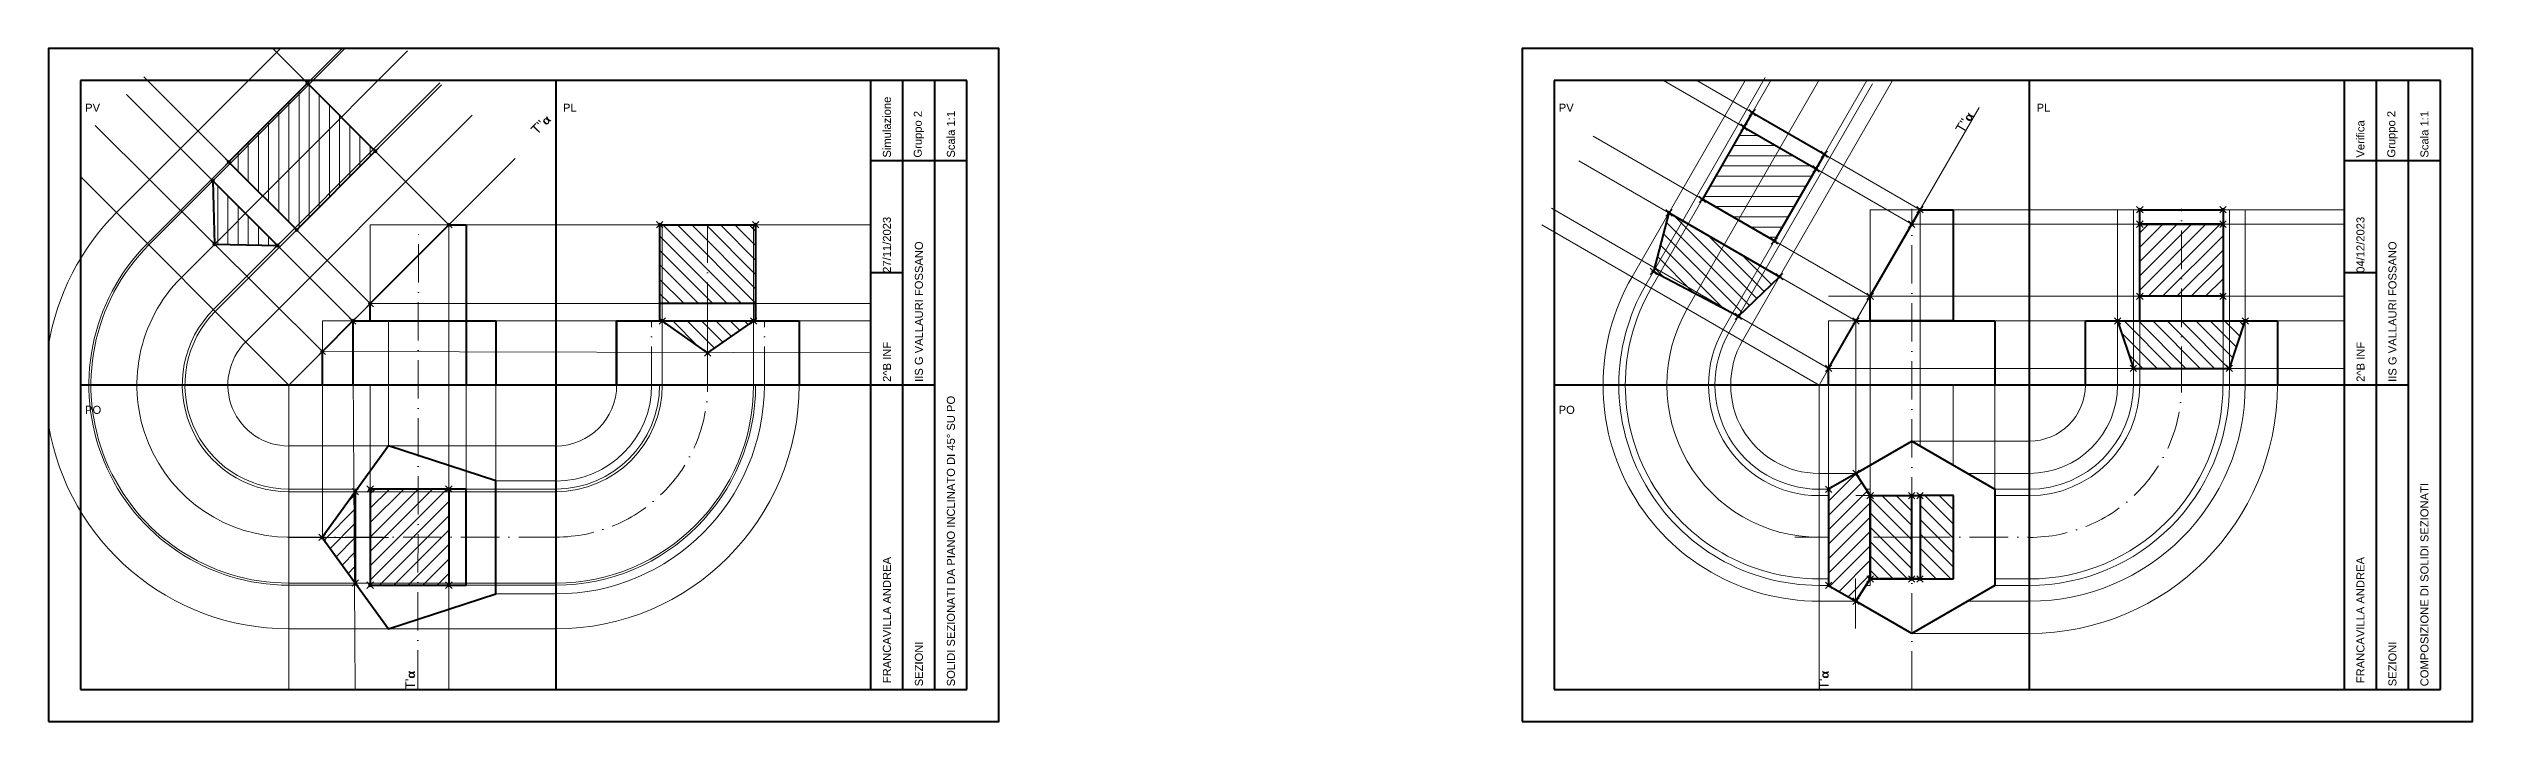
# Model space of a CAD drawing. Header units: millimetres. Extents: x -27341 to -22638, y -17500 to -16444.
# Drawn here: x -23395 to -22638, y -16680 to -16470 of the extents above; entities that cross this region are included whole.
import ezdxf

# ---------------------------------------------------------------- set-up
doc = ezdxf.new("R2010")
doc.units = ezdxf.units.MM
doc.header["$PDMODE"] = 35
doc.linetypes.add('ACAD_ISO10W100', pattern=[18, 12, -3, 0, -3])
for name, color, linetype, lineweight in [('Linea assi', 7, 'ACAD_ISO10W100', 13), ('Linea Campitura', 7, 'Continuous', 13), ('Linea Costruzione 1', 6, 'Continuous', 13), ('Linea Costruzione 2', 104, 'Continuous', 13), ('Linea Costruzione 3', 20, 'Continuous', 13), ('Linea Fine', 7, 'Continuous', 20), ('Linea Grossa', 7, 'Continuous', 40)]:
    doc.layers.add(name, color=color, linetype=linetype, lineweight=lineweight)
doc.styles.get("Standard").update_dxf_attribs({"font": 'arial.ttf'})

msp = doc.modelspace()

# ---------------------------------------------------------------- hatches: boundary and pattern name
at = {"layer": 'Linea Campitura'}
h = msp.add_hatch(dxfattribs=at)
h.set_pattern_fill('ANSI31', color=256, angle=225)
h.paths.add_polyline_path([(-23293.35, -16502.22), (-23314.57, -16481.01), (-23339.14, -16505.57), (-23338.68, -16506.02), (-23317.92, -16526.79)])
h.paths.add_polyline_path([(-23344.12, -16511.46), (-23343.71, -16531.36), (-23323.94, -16531.63)])
h = msp.add_hatch(dxfattribs=at)
h.set_pattern_fill('ANSI31', color=256, angle=135)
h.paths.add_polyline_path([(-22843.16, -16507.72), (-22865.67, -16494.72), (-22878.66, -16517.22), (-22856.15, -16530.22)])
h = msp.add_hatch(dxfattribs=at)
h.set_pattern_fill('ANSI31', color=256, angle=90)
h.paths.add_polyline_path([(-23174.51, -16525.18), (-23203.68, -16525.18), (-23204.51, -16525.18), (-23204.51, -16549.75), (-23203.68, -16549.75), (-23174.51, -16549.75)])
h.paths.add_polyline_path([(-23175.15, -16555.18), (-23203.68, -16555.18), (-23189.51, -16565.18)])
h = msp.add_hatch(dxfattribs=at)
h.set_pattern_fill('ANSI31', color=256, angle=90)
h.paths.add_polyline_path([(-22889.11, -16521.44), (-22893.96, -16539.72), (-22867.41, -16553.72), (-22854.58, -16541.38)])
h = msp.add_hatch(dxfattribs=at)
h.set_pattern_fill('ANSI31', color=256)
h.paths.add_polyline_path([(-22715.98, -16524.98), (-22741.98, -16524.98), (-22741.98, -16547.48), (-22715.98, -16547.48)])
h = msp.add_hatch(dxfattribs=at)
h.set_pattern_fill('ANSI31', color=256, angle=90)
h.paths.add_polyline_path([(-22709.05, -16555.18), (-22715.98, -16555.18), (-22741.98, -16555.18), (-22748.92, -16555.18), (-22743.98, -16569.98), (-22713.98, -16569.98)])
h = msp.add_hatch(dxfattribs=at)
h.set_pattern_fill('ANSI31', color=256)
h.paths.add_polyline_path([(-22826.25, -16609.7), (-22830.68, -16602.78), (-22839.23, -16607.71), (-22839.23, -16637.71), (-22830.68, -16642.65), (-22826.25, -16635.71)])
h = msp.add_hatch(dxfattribs=at)
h.set_pattern_fill('ANSI31', color=256)
h.paths.add_polyline_path([(-23299.6, -16608.48), (-23309.96, -16622.75), (-23299.6, -16637.01)])
h.paths.add_polyline_path([(-23270.39, -16607.65), (-23294.96, -16607.65), (-23294.96, -16637.65), (-23270.39, -16637.65)])
h = msp.add_hatch(dxfattribs=at)
h.set_pattern_fill('ANSI31', color=256, angle=90)
h.paths.add_polyline_path([(-22813.25, -16609.71), (-22826.25, -16609.71), (-22826.25, -16635.71), (-22813.25, -16635.71)])
h.paths.add_polyline_path([(-22800.25, -16609.71), (-22810.64, -16609.71), (-22810.64, -16635.71), (-22800.25, -16635.71)])

# ---------------------------------------------------------------- linework, layer by layer
at = {"layer": 'Linea assi'}
for p, q in [((-22813.25, -16670.25), (-22813.25, -16520.18)), ((-22728.95, -16575.18), (-22728.95, -16520.18)), ((-23280.07, -16669.89), (-23279.88, -16525.16)), ((-23189.51, -16555.18), (-23189.51, -16525.18)), ((-23207, -16575.18), (-23207, -16555.18)), ((-23171.78, -16575.18), (-23171.78, -16555.18)), ((-23320.88, -16622.65), (-23236.98, -16622.65)), ((-22839.23, -16622.71), (-22849.8, -16622.71)), ((-22813.25, -16622.71), (-22826.25, -16622.71)), ((-22813.25, -16622.71), (-22776.52, -16622.71))]:
    msp.add_line(p, q, dxfattribs=at)
for centre, radius in [((-23236.98, -16575.18), 47.47), ((-22776.52, -16575.18), 47.57)]:
    msp.add_arc(centre, radius, 270, 0, dxfattribs=at)
at = {"layer": 'Linea Costruzione 1'}
for p, q in [((-23264.96, -16525.18), (-23204.51, -16525.18)), ((-23174.51, -16525.18), (-23138.48, -16525.18)), ((-22800.26, -16520.47), (-22678.02, -16520.47)), ((-23236.98, -16555.18), (-23255.69, -16555.18)), ((-23236.98, -16555.18), (-23217.95, -16555.18)), ((-23160.88, -16555.18), (-23138.48, -16555.18)), ((-22839.23, -16555.18), (-22678.02, -16555.18)), ((-23309.89, -16622.65), (-23309.89, -16575.18)), ((-23294.96, -16607.65), (-23294.96, -16575.18)), ((-23289.23, -16594.21), (-23289.23, -16575.18)), ((-23264.96, -16607.65), (-23264.96, -16575.18)), ((-23255.69, -16605.11), (-23255.69, -16575.18)), ((-22839.23, -16607.71), (-22839.23, -16575.18)), ((-22826.24, -16600.21), (-22826.24, -16575.18)), ((-22800.26, -16600.21), (-22800.26, -16575.18)), ((-22787.27, -16607.71), (-22787.27, -16575.18)), ((-23289.23, -16594.21), (-23236.98, -16594.21)), ((-22813.25, -16592.71), (-22776.52, -16592.71)), ((-23264.96, -16607.65), (-23236.98, -16607.65)), ((-23255.69, -16605.11), (-23236.98, -16605.11)), ((-22787.27, -16607.71), (-22776.52, -16607.71)), ((-22787.27, -16609.71), (-22776.52, -16609.71)), ((-23264.96, -16637.65), (-23236.98, -16637.65)), ((-23255.69, -16640.38), (-23236.98, -16640.38)), ((-22787.27, -16635.71), (-22776.52, -16635.71)), ((-22787.27, -16637.71), (-22776.52, -16637.71)), ((-23289.23, -16651.28), (-23236.98, -16651.28)), ((-22813.25, -16652.71), (-22776.52, -16652.71))]:
    msp.add_line(p, q, dxfattribs=at)
for centre, radius in [((-23236.98, -16575.18), 19.04), ((-23236.98, -16575.18), 29.98), ((-23236.98, -16575.18), 32.47), ((-23236.98, -16575.18), 62.47), ((-23236.98, -16575.18), 65.2), ((-23236.98, -16575.18), 76.1), ((-22776.52, -16575.18), 17.53), ((-22776.52, -16575.18), 32.53), ((-22776.52, -16575.18), 34.53), ((-22776.52, -16575.18), 60.53), ((-22776.52, -16575.18), 62.53), ((-22776.52, -16575.18), 77.53)]:
    msp.add_arc(centre, radius, 270, 0, dxfattribs=at)
at = {"layer": 'Linea Costruzione 2'}
for p, q in [((-23270.39, -16525.18), (-23270.39, -16670.18)), ((-23203.68, -16575.18), (-23203.68, -16525.18)), ((-23175.15, -16575.18), (-23175.15, -16525.18)), ((-22813.25, -16524.98), (-22678.02, -16524.98)), ((-22810.64, -16520.47), (-22810.64, -16594.22)), ((-22748.92, -16575.18), (-22748.92, -16520.47)), ((-22743.98, -16575.18), (-22743.98, -16520.47)), ((-22741.98, -16575.18), (-22741.98, -16520.47)), ((-22715.98, -16575.18), (-22715.98, -16520.47)), ((-22713.98, -16575.18), (-22713.98, -16520.47)), ((-22709.05, -16575.18), (-22709.05, -16520.47)), ((-23294.96, -16549.75), (-23138.48, -16549.75)), ((-22839.23, -16547.48), (-22678.02, -16547.48)), ((-22826.24, -16547.48), (-22826.24, -16575.18)), ((-23300.39, -16555.18), (-23299.6, -16670.18)), ((-22839.23, -16555.18), (-22678.02, -16555.18)), ((-22830.68, -16555.18), (-22830.77, -16602.99)), ((-23309.89, -16564.68), (-23138.48, -16565.18)), ((-22839.23, -16569.98), (-22678.02, -16569.98)), ((-22839.23, -16569.98), (-22839.23, -16575.18)), ((-22826.24, -16600.21), (-22826.24, -16637.71)), ((-22795.82, -16602.78), (-22776.52, -16602.78)), ((-23299.6, -16608.48), (-23236.98, -16608.48)), ((-22839.23, -16607.71), (-22839.23, -16609.71)), ((-22830.68, -16609.71), (-22800.25, -16609.71)), ((-22827.52, -16607.71), (-22826.24, -16607.71)), ((-22813.25, -16609.71), (-22813.25, -16635.71)), ((-22810.64, -16609.71), (-22810.64, -16635.71)), ((-22787.27, -16607.71), (-22776.52, -16607.71)), ((-22787.27, -16609.71), (-22776.52, -16609.71)), ((-23299.6, -16637.01), (-23236.98, -16637.01)), ((-22839.23, -16635.71), (-22839.23, -16637.71)), ((-22830.84, -16635.71), (-22830.87, -16651.19)), ((-22827.53, -16637.71), (-22826.24, -16637.71)), ((-22826.25, -16635.71), (-22800.25, -16635.71)), ((-22787.27, -16635.71), (-22776.52, -16635.71)), ((-22787.27, -16637.71), (-22776.52, -16637.71)), ((-22795.82, -16642.65), (-22776.52, -16642.65))]:
    msp.add_line(p, q, dxfattribs=at)
for centre, radius in [((-23236.98, -16575.18), 33.3), ((-23236.98, -16575.18), 61.83), ((-22776.52, -16575.18), 27.6), ((-22776.52, -16575.18), 67.47)]:
    msp.add_arc(centre, radius, 270, 0, dxfattribs=at)
for p in [(-22810.64, -16520.47), (-22741.98, -16520.47), (-22715.98, -16520.47), (-23270.39, -16525.18), (-23204.51, -16525.18), (-23174.51, -16525.18), (-22813.25, -16524.98), (-22741.98, -16524.98), (-22715.98, -16524.98), (-23294.96, -16549.75), (-22826.24, -16547.48), (-22741.98, -16547.48), (-22715.98, -16547.48), (-23300.39, -16555.18), (-23203.68, -16555.18), (-23175.15, -16555.18), (-22830.68, -16555.18), (-22748.92, -16555.18), (-22709.05, -16555.18), (-23309.89, -16564.68), (-23189.51, -16565.18), (-22839.23, -16569.98), (-22743.98, -16569.98), (-22713.98, -16569.98), (-22830.68, -16602.78), (-23299.6, -16608.48), (-23294.96, -16607.65), (-23270.39, -16607.65), (-22839.23, -16607.71), (-22826.24, -16609.71), (-22813.25, -16609.71), (-22810.64, -16609.71), (-23309.96, -16622.75), (-23299.6, -16637.01), (-23294.96, -16637.65), (-23270.39, -16637.65), (-22839.23, -16637.71), (-22826.25, -16635.71), (-22813.25, -16635.71), (-22810.64, -16635.71), (-22830.68, -16642.65)]:
    msp.add_point(p, dxfattribs=at)
at = {"layer": 'Linea Costruzione 3'}
for p, q in [((-23374.2, -16521.37), (-23323.01, -16470.18)), ((-23364.57, -16531.01), (-23303.74, -16470.18)), ((-23364.12, -16531.46), (-23302.84, -16470.18)), ((-23353.96, -16541.61), (-23283.25, -16470.9)), ((-23270.39, -16525.18), (-23325.39, -16470.18)), ((-23294.96, -16549.75), (-23365.67, -16479.04)), ((-23343.94, -16551.63), (-23273.23, -16480.92)), ((-23343.35, -16552.22), (-23272.64, -16481.51)), ((-22900.66, -16541.44), (-22865.29, -16480.18)), ((-22896.39, -16543.91), (-22859.01, -16479.18)), ((-22894.65, -16544.91), (-22857.28, -16480.18)), ((-22813.25, -16524.98), (-22890.85, -16480.18)), ((-22883.4, -16551.41), (-22842.27, -16480.18)), ((-22810.64, -16520.47), (-22880.43, -16480.18)), ((-22872.14, -16557.91), (-22827.26, -16480.18)), ((-22870.41, -16558.91), (-22825.53, -16481.18)), ((-22866.13, -16561.38), (-22819.25, -16480.18)), ((-23300.39, -16555.18), (-23371.1, -16484.47)), ((-23309.89, -16564.68), (-23380.85, -16494.22)), ((-23333.85, -16561.72), (-23263.14, -16491.01)), ((-22826.24, -16547.48), (-22912.84, -16497.48)), ((-23320.39, -16575.18), (-23249.68, -16504.47)), ((-23320.39, -16575.18), (-23385.48, -16510.09)), ((-22830.68, -16555.18), (-22917.29, -16505.18)), ((-22839.23, -16569.98), (-22925.83, -16519.98)), ((-22842.23, -16575.18), (-22928.83, -16525.18)), ((-23289.23, -16594.21), (-23320.39, -16594.21)), ((-22830.68, -16602.78), (-22842.23, -16602.78)), ((-23298.99, -16607.65), (-23320.39, -16607.65)), ((-23299.6, -16608.48), (-23320.39, -16608.48)), ((-22839.23, -16607.71), (-22842.23, -16607.71)), ((-22839.23, -16609.71), (-22842.23, -16609.71)), ((-23289.23, -16622.75), (-23320.39, -16622.75)), ((-23299.6, -16637.01), (-23320.39, -16637.01)), ((-23299.13, -16637.65), (-23320.39, -16637.65)), ((-22839.23, -16635.71), (-22842.23, -16635.71)), ((-22839.23, -16637.71), (-22842.23, -16637.71)), ((-22830.68, -16635.71), (-22830.84, -16635.71)), ((-22830.68, -16642.65), (-22842.23, -16642.65)), ((-23289.23, -16651.28), (-23320.39, -16651.28))]:
    msp.add_line(p, q, dxfattribs=at)
for centre, radius, start, end in [((-23320.39, -16575.18), 76.1, 135, 170.6576), ((-23320.39, -16575.18), 62.47, 135, 270), ((-23320.39, -16575.18), 61.83, 135, 270), ((-23320.39, -16575.18), 47.47, 135, 270), ((-22842.23, -16575.18), 67.47, 150, 270), ((-22842.23, -16575.18), 62.53, 150, 270), ((-22842.23, -16575.18), 60.53, 150, 270), ((-23320.39, -16575.18), 33.3, 135, 270), ((-23320.39, -16575.18), 32.47, 135, 270), ((-22842.23, -16575.18), 47.53, 150, 270), ((-22842.23, -16575.18), 34.53, 150, 270), ((-23320.39, -16575.18), 19.04, 135, 270), ((-22842.23, -16575.18), 32.53, 150, 270), ((-22842.23, -16575.18), 27.6, 150, 270), ((-23320.39, -16575.18), 76.1, 189.3424, 270)]:
    msp.add_arc(centre, radius, start, end, dxfattribs=at)
for p in [(-23314.57, -16481.01), (-22863.07, -16490.2), (-22865.67, -16494.72), (-23339.14, -16505.57), (-23293.35, -16502.22), (-22840.55, -16503.2), (-23344.12, -16511.46), (-22843.16, -16507.72), (-22878.66, -16517.22), (-23317.92, -16526.79), (-22889.11, -16521.44), (-23343.58, -16531.23), (-23323.94, -16531.63), (-22856.15, -16530.22), (-22893.96, -16539.72), (-22854.58, -16541.38), (-22867.41, -16553.72)]:
    msp.add_point(p, dxfattribs=at)
at = {"layer": 'Linea Fine'}
for p, q in [((-22830.68, -16555.18), (-22792.23, -16488.58)), ((-23294.96, -16555.18), (-23294.96, -16525.18)), ((-23294.96, -16525.18), (-23264.96, -16525.18)), ((-23264.96, -16555.18), (-23264.96, -16525.18)), ((-23264.96, -16525.18), (-23138.48, -16525.18)), ((-23204.51, -16555.18), (-23204.51, -16525.18)), ((-23174.51, -16555.18), (-23174.51, -16525.18)), ((-22826.24, -16555.18), (-22826.24, -16520.47)), ((-22826.24, -16520.47), (-22800.26, -16520.47)), ((-22800.26, -16555.18), (-22800.26, -16520.47)), ((-22741.98, -16555.18), (-22741.98, -16520.47)), ((-22715.98, -16520.47), (-22741.98, -16520.47)), ((-22715.98, -16555.18), (-22715.98, -16520.47)), ((-23309.89, -16575.18), (-23309.89, -16555.18)), ((-23309.89, -16555.18), (-23255.69, -16555.18)), ((-23289.23, -16575.18), (-23289.23, -16555.18)), ((-23255.69, -16575.18), (-23255.69, -16555.18)), ((-23255.69, -16555.18), (-23138.48, -16555.18)), ((-23217.95, -16575.18), (-23217.95, -16555.18)), ((-23189.51, -16575.18), (-23189.51, -16555.18)), ((-23160.88, -16575.18), (-23160.88, -16555.18)), ((-22842.23, -16575.18), (-22830.68, -16555.18)), ((-22839.23, -16575.18), (-22839.23, -16555.18)), ((-22839.23, -16555.18), (-22787.27, -16555.18)), ((-22787.27, -16575.18), (-22787.27, -16555.18)), ((-22758.98, -16575.18), (-22758.98, -16555.18)), ((-22758.62, -16555.18), (-22698.98, -16555.18)), ((-22743.98, -16575.18), (-22743.98, -16555.18)), ((-22713.98, -16575.18), (-22713.98, -16555.18)), ((-22698.98, -16575.18), (-22698.98, -16555.18)), ((-23309.89, -16575.18), (-23320.39, -16575.18)), ((-23320.39, -16575.18), (-23320.39, -16670.18)), ((-22839.23, -16575.18), (-22842.23, -16575.18)), ((-22842.23, -16575.18), (-22842.23, -16670.18))]:
    msp.add_line(p, q, dxfattribs=at)
for points in [[(-22839.23, -16637.71), (-22813.25, -16652.71), (-22787.27, -16637.71), (-22787.27, -16607.71), (-22813.25, -16592.71), (-22839.23, -16607.71)], [(-22826.25, -16609.71), (-22826.25, -16635.71), (-22800.25, -16635.71), (-22800.25, -16609.71)]]:
    msp.add_lwpolyline(points, close=True, dxfattribs=at)
at = {"layer": 'Linea Grossa'}
for p, q in [((-23108.48, -16480.18), (-23385.48, -16480.18)), ((-23385.48, -16480.18), (-23385.48, -16670.18)), ((-23339.14, -16505.57), (-23314.57, -16481.01)), ((-23293.35, -16502.22), (-23314.57, -16481.01)), ((-23236.98, -16480.18), (-23236.98, -16670.18)), ((-23138.48, -16670.18), (-23138.48, -16480.18)), ((-23128.48, -16670.18), (-23128.48, -16480.18)), ((-23118.48, -16670.18), (-23118.48, -16480.18)), ((-23108.48, -16670.18), (-23108.48, -16480.18)), ((-22648.02, -16480.18), (-22925.02, -16480.18)), ((-22925.02, -16480.18), (-22925.02, -16670.18)), ((-22776.52, -16480.18), (-22776.52, -16670.18)), ((-22678.02, -16670.18), (-22678.02, -16480.18)), ((-22668.02, -16670.18), (-22668.02, -16480.18)), ((-22658.02, -16670.18), (-22658.02, -16480.18)), ((-22648.02, -16670.18), (-22648.02, -16480.18)), ((-22865.67, -16494.72), (-22878.66, -16517.22)), ((-22863.07, -16490.2), (-22865.67, -16494.72)), ((-22865.67, -16494.72), (-22843.16, -16507.72)), ((-22840.55, -16503.2), (-22863.07, -16490.2)), ((-23317.92, -16526.79), (-23293.35, -16502.22)), ((-22843.16, -16507.72), (-22840.55, -16503.2)), ((-23344.12, -16511.46), (-23343.58, -16531.23)), ((-23323.94, -16531.63), (-23344.12, -16511.46)), ((-23338.68, -16506.02), (-23339.14, -16505.57)), ((-23338.68, -16506.02), (-23317.92, -16526.79)), ((-23108.48, -16505.18), (-23138.48, -16505.18)), ((-22856.15, -16530.22), (-22843.16, -16507.72)), ((-22648.02, -16505.18), (-22678.02, -16505.18)), ((-22878.66, -16517.22), (-22856.15, -16530.22)), ((-23294.96, -16549.75), (-23270.39, -16525.18)), ((-23270.39, -16525.18), (-23264.96, -16525.18)), ((-23264.96, -16525.18), (-23264.96, -16555.18)), ((-23204.51, -16525.18), (-23204.51, -16555.18)), ((-23203.68, -16525.18), (-23204.51, -16525.18)), ((-23203.68, -16525.18), (-23174.51, -16525.18)), ((-23174.51, -16525.18), (-23174.51, -16555.18)), ((-22889.11, -16521.44), (-22893.96, -16539.72)), ((-22854.58, -16541.38), (-22889.11, -16521.44)), ((-22826.24, -16547.48), (-22810.64, -16520.47)), ((-22810.64, -16520.47), (-22800.26, -16520.47)), ((-22800.26, -16520.47), (-22800.26, -16555.18)), ((-22741.98, -16524.98), (-22741.98, -16520.47)), ((-22741.98, -16520.47), (-22715.98, -16520.47)), ((-22741.98, -16547.82), (-22741.98, -16524.98)), ((-22715.98, -16524.98), (-22741.98, -16524.98)), ((-22741.98, -16524.98), (-22715.98, -16524.98)), ((-22715.98, -16520.47), (-22715.98, -16524.98)), ((-22715.98, -16524.98), (-22715.98, -16547.48)), ((-23343.58, -16531.23), (-23323.94, -16531.63)), ((-23128.48, -16540.18), (-23138.48, -16540.18)), ((-22893.96, -16539.72), (-22867.41, -16553.72)), ((-22867.41, -16553.72), (-22854.58, -16541.38)), ((-22668.02, -16540.18), (-22678.02, -16540.18)), ((-23294.96, -16555.18), (-23294.95, -16549.68)), ((-23203.68, -16549.75), (-23204.51, -16549.75)), ((-23174.51, -16549.75), (-23203.68, -16549.75)), ((-23203.68, -16549.75), (-23203.68, -16549.75)), ((-23174.51, -16555.18), (-23174.51, -16549.75)), ((-22826.24, -16555.18), (-22826.24, -16547.48)), ((-22715.98, -16547.48), (-22741.98, -16547.48)), ((-22741.98, -16555.18), (-22741.98, -16547.82)), ((-22715.98, -16547.48), (-22715.98, -16555.18)), ((-23309.89, -16564.68), (-23300.39, -16555.18)), ((-23300.39, -16555.18), (-23294.96, -16555.18)), ((-23300.39, -16555.18), (-23300.39, -16575.18)), ((-23294.96, -16555.18), (-23264.96, -16555.18)), ((-23264.96, -16555.18), (-23255.69, -16555.18)), ((-23264.96, -16555.18), (-23264.96, -16575.18)), ((-23255.69, -16555.18), (-23255.69, -16575.18)), ((-23217.95, -16555.18), (-23217.95, -16575.18)), ((-23217.95, -16575.18), (-23217.95, -16555.18)), ((-23217.95, -16555.18), (-23160.88, -16555.18)), ((-23189.51, -16565.18), (-23203.68, -16555.18)), ((-23175.15, -16555.18), (-23189.51, -16565.18)), ((-23160.88, -16555.18), (-23160.88, -16575.18)), ((-22839.23, -16569.98), (-22830.68, -16555.18)), ((-22839.23, -16569.98), (-22830.68, -16555.18)), ((-22830.68, -16555.18), (-22800.26, -16555.18)), ((-22800.26, -16555.18), (-22826.24, -16555.18)), ((-22800.26, -16555.18), (-22787.27, -16555.18)), ((-22787.27, -16555.18), (-22787.27, -16575.18)), ((-22758.98, -16575.18), (-22758.98, -16555.18)), ((-22758.98, -16555.18), (-22748.92, -16555.18)), ((-22748.92, -16555.18), (-22741.98, -16555.18)), ((-22748.92, -16555.18), (-22743.98, -16569.98)), ((-22741.98, -16555.18), (-22715.98, -16555.18)), ((-22715.98, -16555.18), (-22709.05, -16555.18)), ((-22713.98, -16569.98), (-22709.05, -16555.18)), ((-22709.05, -16555.18), (-22698.98, -16555.18)), ((-22698.98, -16555.18), (-22698.98, -16575.18)), ((-23309.89, -16575.18), (-23309.89, -16564.68)), ((-22839.23, -16575.18), (-22839.23, -16569.98)), ((-22743.98, -16569.98), (-22713.98, -16569.98)), ((-23138.48, -16575.18), (-23385.48, -16575.18)), ((-23160.88, -16575.18), (-23171.78, -16575.18)), ((-23118.48, -16575.18), (-23138.48, -16575.18)), ((-22678.02, -16575.18), (-22925.02, -16575.18)), ((-22787.27, -16575.18), (-22839.23, -16575.18)), ((-22658.02, -16575.18), (-22678.02, -16575.18)), ((-22830.68, -16602.78), (-22813.25, -16592.71)), ((-22813.25, -16592.71), (-22787.27, -16607.71)), ((-22830.68, -16602.78), (-22839.23, -16607.71)), ((-22830.68, -16602.78), (-22826.24, -16609.71)), ((-23299.6, -16608.48), (-23299.6, -16637.01)), ((-23270.39, -16607.65), (-23270.39, -16637.65)), ((-22839.23, -16607.71), (-22839.23, -16637.71)), ((-22826.25, -16635.71), (-22826.25, -16609.71)), ((-22826.25, -16609.71), (-22826.25, -16635.71)), ((-22826.24, -16609.71), (-22813.25, -16609.71)), ((-22813.25, -16609.71), (-22810.64, -16609.71)), ((-22813.25, -16635.71), (-22813.25, -16609.71)), ((-22810.64, -16609.71), (-22810.64, -16635.71)), ((-22800.25, -16609.71), (-22810.64, -16609.71)), ((-22800.25, -16635.71), (-22800.25, -16609.71)), ((-22787.27, -16607.71), (-22787.27, -16637.71)), ((-22839.23, -16637.71), (-22830.68, -16642.65)), ((-22826.25, -16635.71), (-22830.68, -16642.65)), ((-22830.68, -16642.65), (-22826.25, -16635.71)), ((-22813.25, -16635.71), (-22826.25, -16635.71)), ((-22826.25, -16635.71), (-22800.25, -16635.71)), ((-22810.64, -16635.71), (-22813.25, -16635.71)), ((-22787.27, -16637.71), (-22813.25, -16652.71)), ((-22813.25, -16652.71), (-22830.68, -16642.65)), ((-23385.48, -16670.18), (-23108.48, -16670.18)), ((-22925.02, -16670.18), (-22648.02, -16670.18))]:
    msp.add_line(p, q, dxfattribs=at)
for points in [[(-23395.48, -16680.18), (-23098.48, -16680.18), (-23098.48, -16470.18), (-23395.48, -16470.18)], [(-22935.02, -16680.18), (-22638.02, -16680.18), (-22638.02, -16470.18), (-22935.02, -16470.18)], [(-23309.96, -16622.75), (-23289.23, -16651.28), (-23255.69, -16640.38), (-23255.69, -16605.11), (-23289.23, -16594.21)], [(-23294.96, -16607.65), (-23294.96, -16637.65), (-23264.96, -16637.65), (-23264.96, -16607.65)]]:
    msp.add_lwpolyline(points, close=True, dxfattribs=at)

# ---------------------------------------------------------------- texts
at = {"layer": 'Linea Fine', "char_height": 2.5, "attachment_point": 1}
for s, insert in [('PV', (-23384.02, -16487.39)), ('PL', (-23234.7, -16487.39)), ('PV', (-22923.55, -16487.39)), ('PL', (-22774.23, -16487.39)), ('PO', (-23384.05, -16581.68)), ('PO', (-22923.58, -16581.68))]:
    msp.add_mtext_dynamic_manual_height_columns(s, width=14.3786, gutter_width=12.5, heights=[0], dxfattribs=dict(at, insert=insert))
at = {"layer": 'Linea Grossa'}
for s, width, heights, insert, char_height, attachment_point, rotation in [('\\pxt0; Simulazione', 95, [0], (-23133.48, -16505.18), 2.5, 4, 90), (' Gruppo 2', 95, [0], (-23123.48, -16505.18), 2.5, 4, 90), (' Scala 1:1', 95, [0], (-23113.48, -16505.18), 2.5, 4, 90), (' Gruppo 2', 95, [0], (-22663.02, -16505.18), 2.5, 4, 90), (' Scala 1:1', 95, [0], (-22653.02, -16505.18), 2.5, 4, 90), ("T''{\\fArial Black|b0|i0|c0|p34;\\H0.83333x;α}", 8.9214, [3.04], (-23245.02, -16495.18), 3, 1, 45.52063), ("T''{\\fArial Black|b0|i0|c0|p34;\\H0.83333x;α}", 8.9214, [3.04], (-22799.77, -16495.23), 3, 1, 59.10018), ('\\pxt0; Verifica', 95, [0], (-22673.02, -16505.18), 2.5, 4, 90), ('27/11/2023', 95, [0], (-23133.48, -16540.18), 2.5, 4, 90), ('04/12/2023', 95, [0], (-22673.02, -16540.18), 2.5, 4, 90), (' IIS G VALLAURI FOSSANO', 95, [0], (-23123.48, -16575.18), 2.5, 4, 90), (' IIS G VALLAURI FOSSANO', 95, [0], (-22663.02, -16575.18), 2.5, 4, 90), (' 2^ B INF', 35, [0], (-23133.48, -16575.18), 2.5, 4, 90), (' 2^ B INF', 35, [0], (-22673.02, -16575.18), 2.5, 4, 90), (' SOLIDI SEZIONATI DA PIANO INCLINATO DI 45° SU PO', 164.6712, [0], (-23113.48, -16670.18), 2.5, 4, 90), (' COMPOSIZIONE DI SOLIDI SEZIONATI', 164.6712, [0], (-22653.02, -16670.18), 2.5, 4, 90), ('  FRANCAVILLA ANDREA', 95, [0], (-23133.48, -16670.18), 2.5, 4, 90), ('  FRANCAVILLA ANDREA', 95, [0], (-22673.02, -16670.18), 2.5, 4, 90), (' SEZIONI', 95, [0], (-23123.48, -16670.18), 2.5, 4, 90), (' SEZIONI', 95, [0], (-22663.02, -16670.18), 2.5, 4, 90), ("T'{\\fArial Black|b0|i0|c0|p34;\\H0.83333x;α}", 8.9214, [3.04], (-23284, -16670.18), 3, 1, 90), ("T'{\\fArial Black|b0|i0|c0|p34;\\H0.83333x;α}", 8.9214, [3.04], (-22842.23, -16670.18), 3, 1, 90)]:
    msp.add_mtext_dynamic_manual_height_columns(s, width=width, gutter_width=12.5, heights=heights, dxfattribs=dict(at, insert=insert, char_height=char_height, attachment_point=attachment_point, rotation=rotation))

doc.saveas('drawing.dxf')
